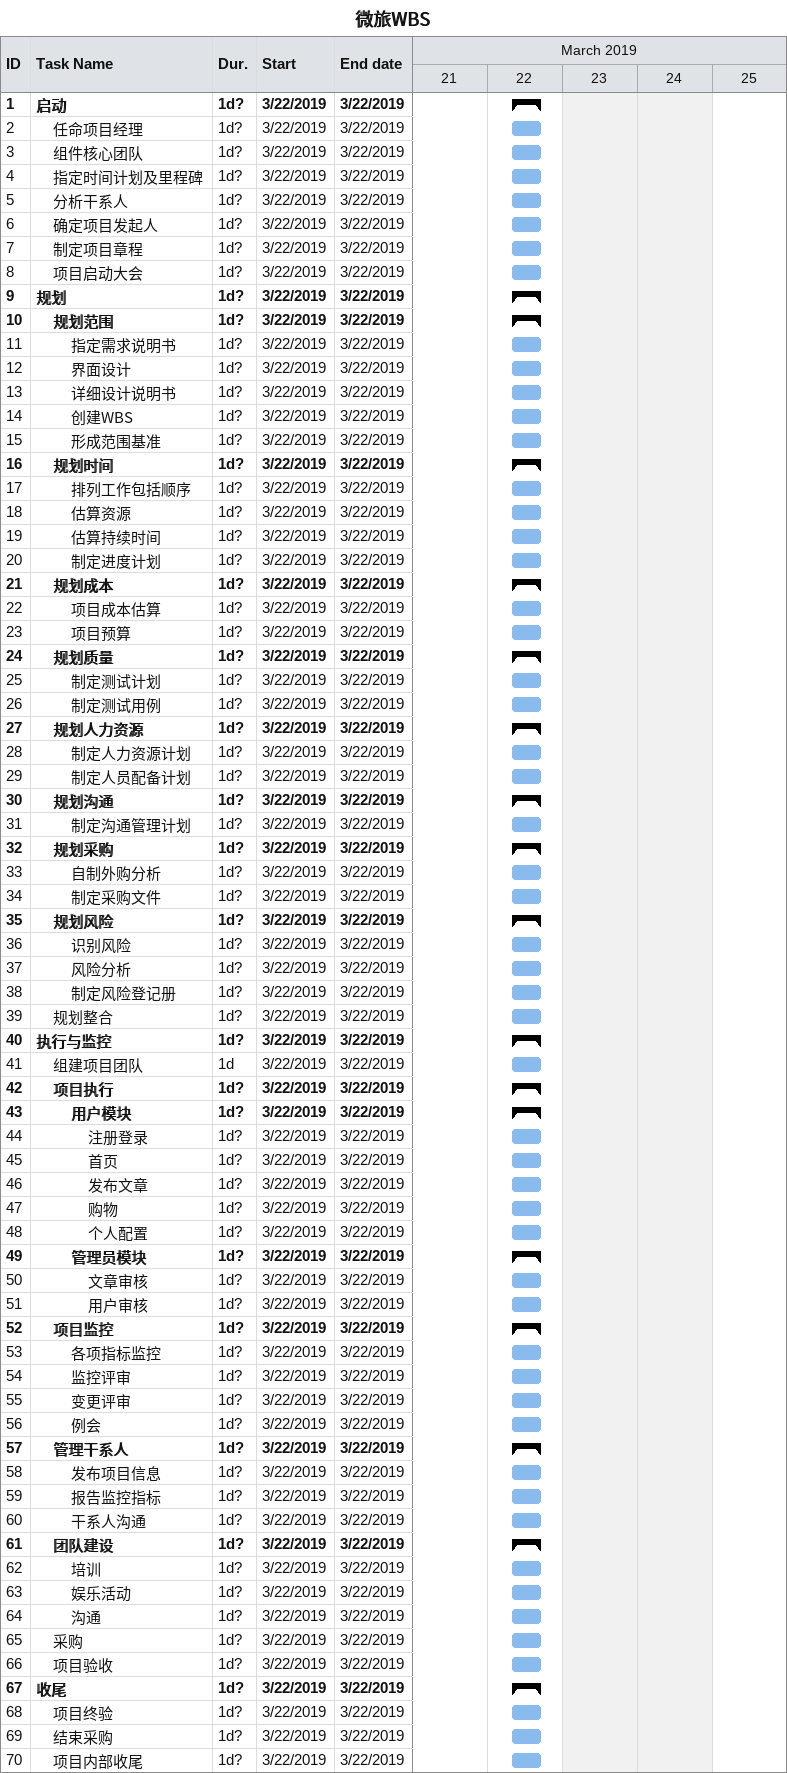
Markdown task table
微旅WBS

| ID | Level | Task | Duration | Start | Finish |
|---|---|---|---|---|---|
| 1 | 1 | **启动** | 1d? | 2019-03-22 | 2019-03-22 |
| 2 | 2 | 任命项目经理 | 1d? | 2019-03-22 | 2019-03-22 |
| 3 | 2 | 组件核心团队 | 1d? | 2019-03-22 | 2019-03-22 |
| 4 | 2 | 指定时间计划及里程碑 | 1d? | 2019-03-22 | 2019-03-22 |
| 5 | 2 | 分析干系人 | 1d? | 2019-03-22 | 2019-03-22 |
| 6 | 2 | 确定项目发起人 | 1d? | 2019-03-22 | 2019-03-22 |
| 7 | 2 | 制定项目章程 | 1d? | 2019-03-22 | 2019-03-22 |
| 8 | 2 | 项目启动大会 | 1d? | 2019-03-22 | 2019-03-22 |
| 9 | 1 | **规划** | 1d? | 2019-03-22 | 2019-03-22 |
| 10 | 2 | **规划范围** | 1d? | 2019-03-22 | 2019-03-22 |
| 11 | 3 | 指定需求说明书 | 1d? | 2019-03-22 | 2019-03-22 |
| 12 | 3 | 界面设计 | 1d? | 2019-03-22 | 2019-03-22 |
| 13 | 3 | 详细设计说明书 | 1d? | 2019-03-22 | 2019-03-22 |
| 14 | 3 | 创建WBS | 1d? | 2019-03-22 | 2019-03-22 |
| 15 | 3 | 形成范围基准 | 1d? | 2019-03-22 | 2019-03-22 |
| 16 | 2 | **规划时间** | 1d? | 2019-03-22 | 2019-03-22 |
| 17 | 3 | 排列工作包括顺序 | 1d? | 2019-03-22 | 2019-03-22 |
| 18 | 3 | 估算资源 | 1d? | 2019-03-22 | 2019-03-22 |
| 19 | 3 | 估算持续时间 | 1d? | 2019-03-22 | 2019-03-22 |
| 20 | 3 | 制定进度计划 | 1d? | 2019-03-22 | 2019-03-22 |
| 21 | 2 | **规划成本** | 1d? | 2019-03-22 | 2019-03-22 |
| 22 | 3 | 项目成本估算 | 1d? | 2019-03-22 | 2019-03-22 |
| 23 | 3 | 项目预算 | 1d? | 2019-03-22 | 2019-03-22 |
| 24 | 2 | **规划质量** | 1d? | 2019-03-22 | 2019-03-22 |
| 25 | 3 | 制定测试计划 | 1d? | 2019-03-22 | 2019-03-22 |
| 26 | 3 | 制定测试用例 | 1d? | 2019-03-22 | 2019-03-22 |
| 27 | 2 | **规划人力资源** | 1d? | 2019-03-22 | 2019-03-22 |
| 28 | 3 | 制定人力资源计划 | 1d? | 2019-03-22 | 2019-03-22 |
| 29 | 3 | 制定人员配备计划 | 1d? | 2019-03-22 | 2019-03-22 |
| 30 | 2 | **规划沟通** | 1d? | 2019-03-22 | 2019-03-22 |
| 31 | 3 | 制定沟通管理计划 | 1d? | 2019-03-22 | 2019-03-22 |
| 32 | 2 | **规划采购** | 1d? | 2019-03-22 | 2019-03-22 |
| 33 | 3 | 自制外购分析 | 1d? | 2019-03-22 | 2019-03-22 |
| 34 | 3 | 制定采购文件 | 1d? | 2019-03-22 | 2019-03-22 |
| 35 | 2 | **规划风险** | 1d? | 2019-03-22 | 2019-03-22 |
| 36 | 3 | 识别风险 | 1d? | 2019-03-22 | 2019-03-22 |
| 37 | 3 | 风险分析 | 1d? | 2019-03-22 | 2019-03-22 |
| 38 | 3 | 制定风险登记册 | 1d? | 2019-03-22 | 2019-03-22 |
| 39 | 2 | 规划整合 | 1d? | 2019-03-22 | 2019-03-22 |
| 40 | 1 | **执行与监控** | 1d? | 2019-03-22 | 2019-03-22 |
| 41 | 2 | 组建项目团队 | 1d | 2019-03-22 | 2019-03-22 |
| 42 | 2 | **项目执行** | 1d? | 2019-03-22 | 2019-03-22 |
| 43 | 3 | **用户模块** | 1d? | 2019-03-22 | 2019-03-22 |
| 44 | 4 | 注册登录 | 1d? | 2019-03-22 | 2019-03-22 |
| 45 | 4 | 首页 | 1d? | 2019-03-22 | 2019-03-22 |
| 46 | 4 | 发布文章 | 1d? | 2019-03-22 | 2019-03-22 |
| 47 | 4 | 购物 | 1d? | 2019-03-22 | 2019-03-22 |
| 48 | 4 | 个人配置 | 1d? | 2019-03-22 | 2019-03-22 |
| 49 | 3 | **管理员模块** | 1d? | 2019-03-22 | 2019-03-22 |
| 50 | 4 | 文章审核 | 1d? | 2019-03-22 | 2019-03-22 |
| 51 | 4 | 用户审核 | 1d? | 2019-03-22 | 2019-03-22 |
| 52 | 2 | **项目监控** | 1d? | 2019-03-22 | 2019-03-22 |
| 53 | 3 | 各项指标监控 | 1d? | 2019-03-22 | 2019-03-22 |
| 54 | 3 | 监控评审 | 1d? | 2019-03-22 | 2019-03-22 |
| 55 | 3 | 变更评审 | 1d? | 2019-03-22 | 2019-03-22 |
| 56 | 3 | 例会 | 1d? | 2019-03-22 | 2019-03-22 |
| 57 | 2 | **管理干系人** | 1d? | 2019-03-22 | 2019-03-22 |
| 58 | 3 | 发布项目信息 | 1d? | 2019-03-22 | 2019-03-22 |
| 59 | 3 | 报告监控指标 | 1d? | 2019-03-22 | 2019-03-22 |
| 60 | 3 | 干系人沟通 | 1d? | 2019-03-22 | 2019-03-22 |
| 61 | 2 | **团队建设** | 1d? | 2019-03-22 | 2019-03-22 |
| 62 | 3 | 培训 | 1d? | 2019-03-22 | 2019-03-22 |
| 63 | 3 | 娱乐活动 | 1d? | 2019-03-22 | 2019-03-22 |
| 64 | 3 | 沟通 | 1d? | 2019-03-22 | 2019-03-22 |
| 65 | 2 | 采购 | 1d? | 2019-03-22 | 2019-03-22 |
| 66 | 2 | 项目验收 | 1d? | 2019-03-22 | 2019-03-22 |
| 67 | 1 | **收尾** | 1d? | 2019-03-22 | 2019-03-22 |
| 68 | 2 | 项目终验 | 1d? | 2019-03-22 | 2019-03-22 |
| 69 | 2 | 结束采购 | 1d? | 2019-03-22 | 2019-03-22 |
| 70 | 2 | 项目内部收尾 | 1d? | 2019-03-22 | 2019-03-22 |
